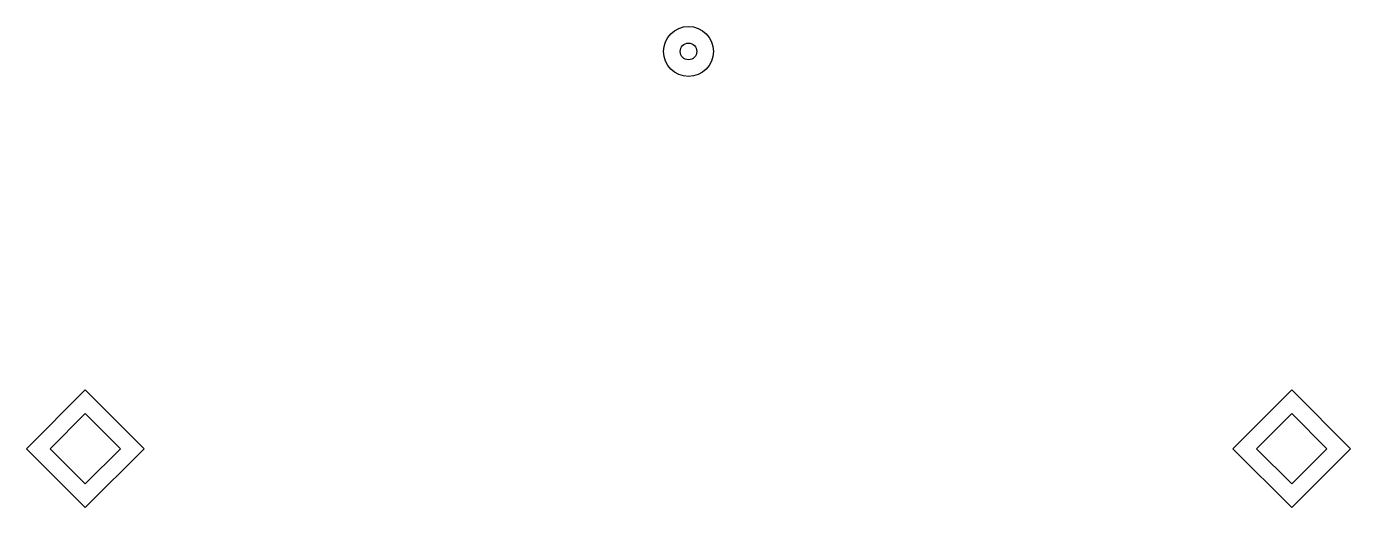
# Model space of a CAD drawing. Header units: metres. Extents: x -80 to 80, y -55 to 3.
import ezdxf

# ---------------------------------------------------------------- set-up
doc = ezdxf.new("R2010")
doc.units = ezdxf.units.M

msp = doc.modelspace()

# ---------------------------------------------------------------- linework, layer by layer
at = {"layer": 'PARAMETRIX'}
for p, q in [((-79.5495, -47.7297), (-72.4784, -40.6586)), ((-72.4784, -40.6586), (-65.4074, -47.7297)), ((65.4074, -47.7297), (72.4784, -40.6586)), ((72.4784, -40.6586), (79.5495, -47.7297)), ((-76.7211, -47.7297), (-72.4784, -43.4871)), ((-72.4784, -43.4871), (-68.2358, -47.7297)), ((68.2358, -47.7297), (72.4784, -43.4871)), ((72.4784, -43.4871), (76.7211, -47.7297)), ((-72.4784, -54.8008), (-79.5495, -47.7297)), ((-72.4784, -51.9723), (-76.7211, -47.7297)), ((-65.4074, -47.7297), (-72.4784, -54.8008)), ((-68.2358, -47.7297), (-72.4784, -51.9723)), ((72.4784, -54.8008), (65.4074, -47.7297)), ((72.4784, -51.9723), (68.2358, -47.7297)), ((79.5495, -47.7297), (72.4784, -54.8008)), ((76.7211, -47.7297), (72.4784, -51.9723))]:
    msp.add_line(p, q, dxfattribs=at)
for radius in [3, 1]:
    msp.add_circle((0, 0), radius, dxfattribs=at)

doc.saveas('drawing.dxf')
